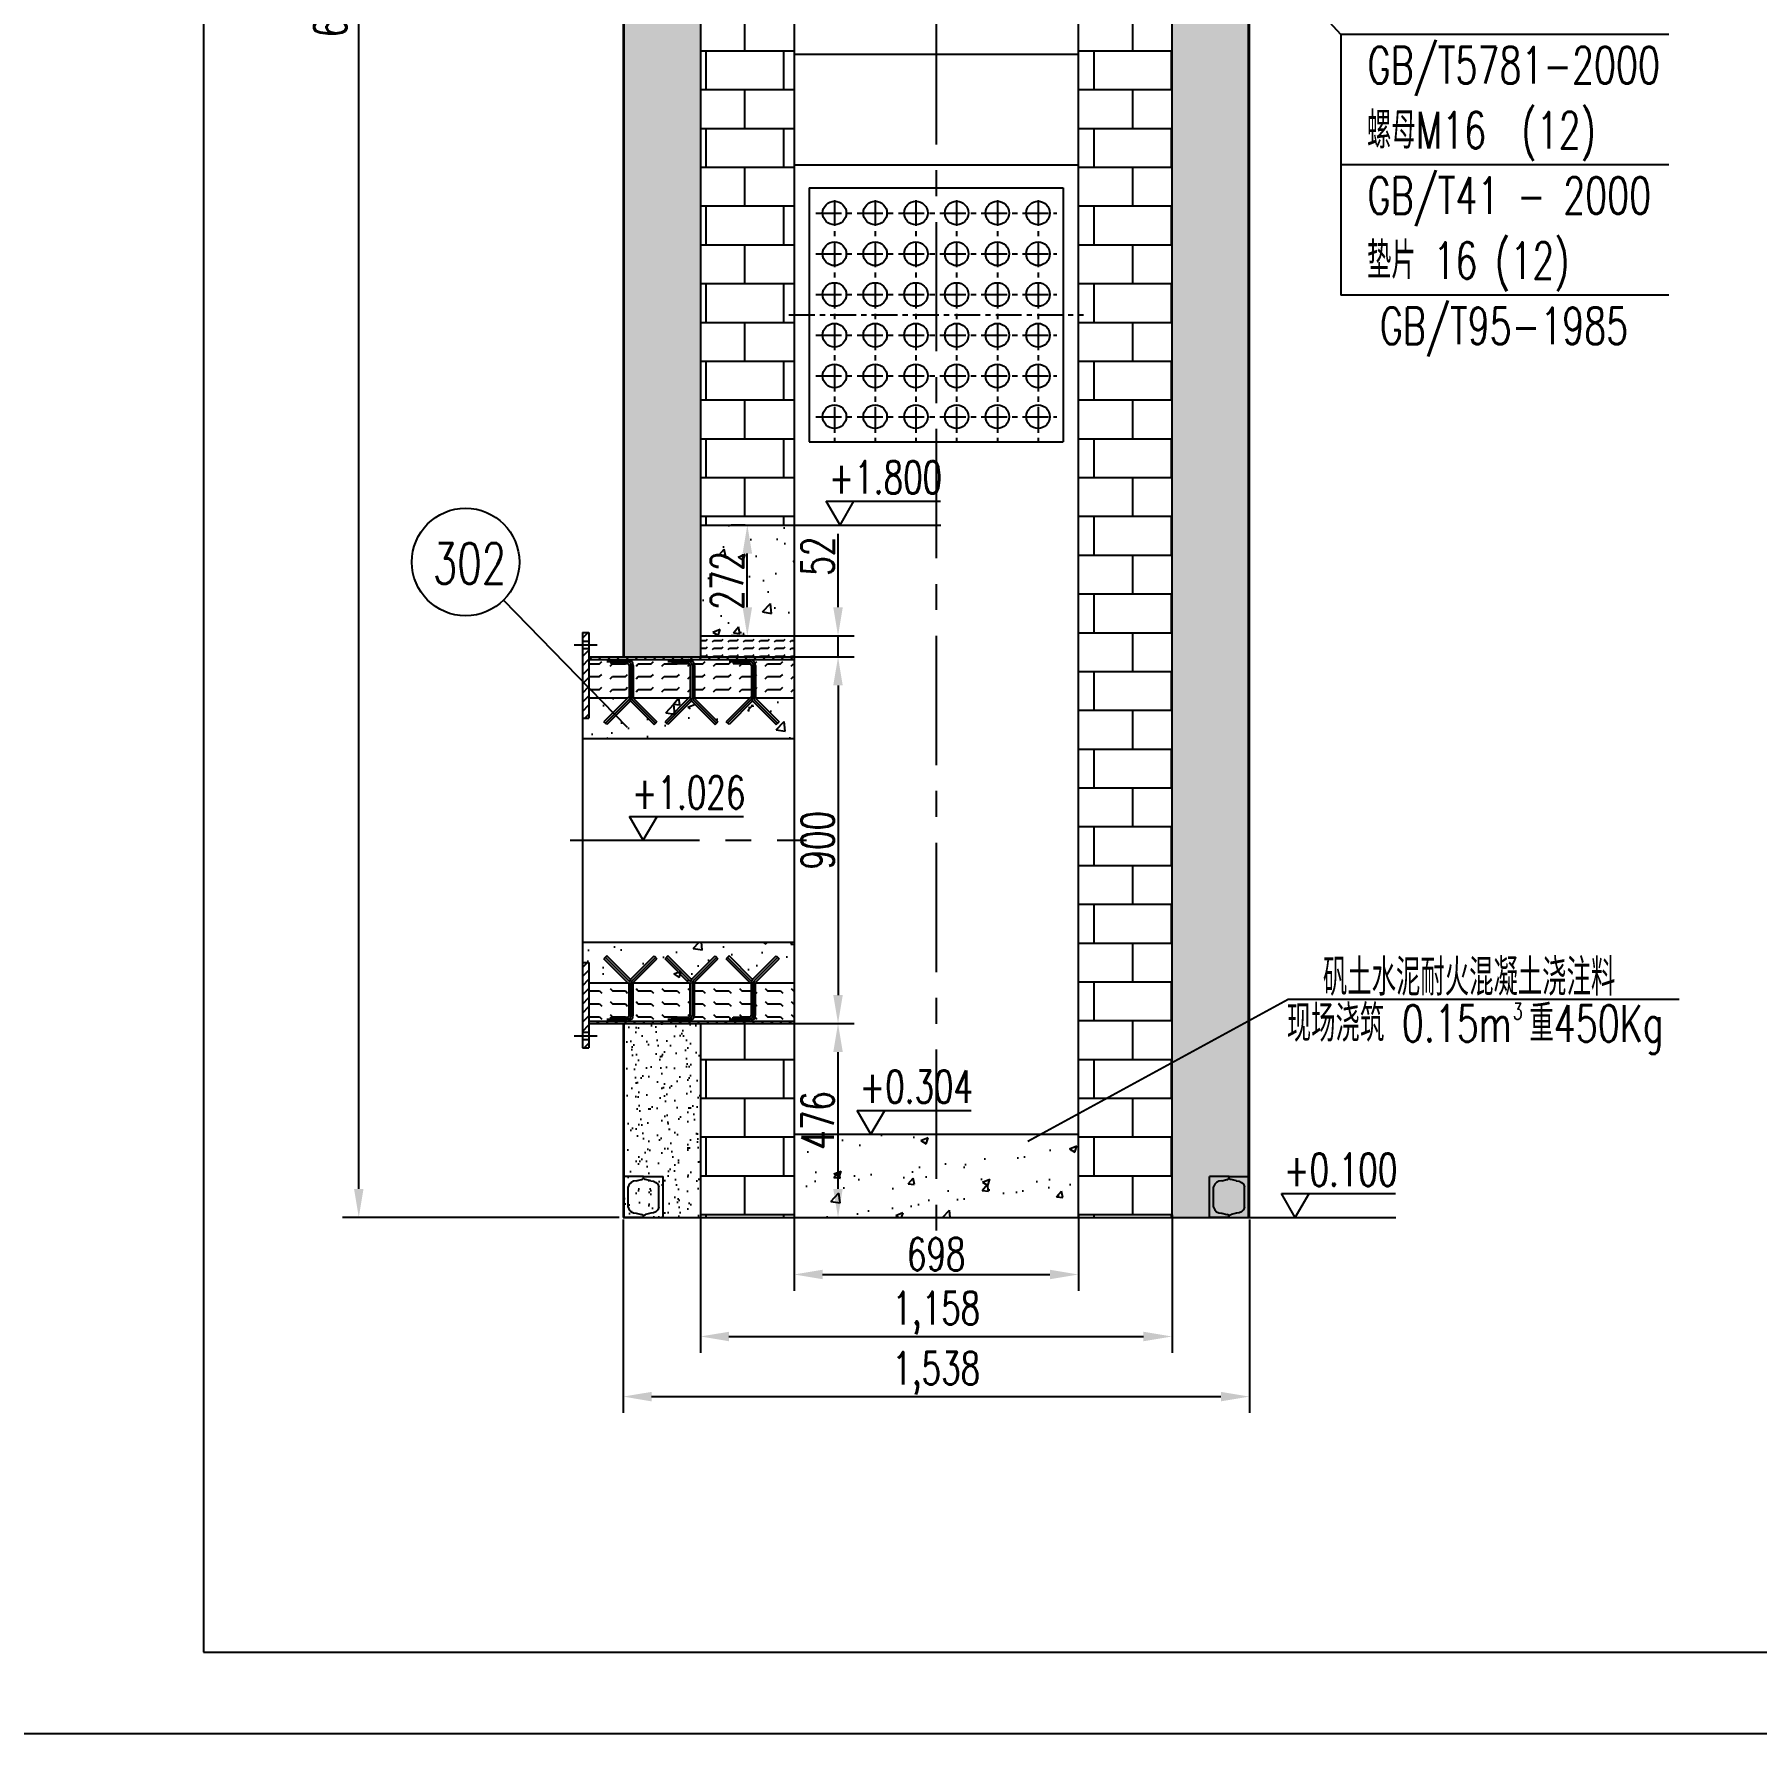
# Model space of a CAD drawing. Extents: x 27542 to 56237, y 49523 to 60382.
# Drawn here: x 31827 to 36057, y 49523 to 53695 of the extents above; entities that cross this region are included whole.
import ezdxf

# ---------------------------------------------------------------- set-up
doc = ezdxf.new("R2010")
doc.units = 0
doc.header["$LTSCALE"] = 2
doc.header["$PDMODE"] = 2
doc.linetypes.add('CENTER', pattern=[50.8, 31.75, -6.35, 6.35, -6.35])
doc.layers.get('0').update_dxf_attribs({"linetype": 'CONTINUOUS'})
doc.layers.get('DEFPOINTS').update_dxf_attribs({"linetype": 'CONTINUOUS'})
for name, color, linetype in [('3中心线', 1, 'CENTER'), ('5文字标注', 4, 'CONTINUOUS'), ('6剖面线', 6, 'CONTINUOUS')]:
    doc.layers.add(name, color=color, linetype=linetype)
doc.styles.add('ABO', font='simplex.shx', dxfattribs={"width": 0.7, "bigfont": 'hzdx.shx'})
doc.styles.add('HZ', font='simplex.shx', dxfattribs={"width": 0.7, "bigfont": 'hzdx.shx'})
doc.dimstyles.new('1-20', dxfattribs={"dimscale": 20, "dimtxt": 4, "dimasz": 3.5, "dimexe": 2, "dimexo": 0.5, "dimgap": 0.5, "dimtad": 3, "dimdec": 4, "dimdsep": 46, "dimlunit": 6, "dimtxsty": 'ABO', "dimcen": 0.5, "dimclrd": 256, "dimclre": 256, "dimclrt": 256, "dimadec": 0, "dimazin": 0, "dimtfac": 1, "dimtdec": 4, "dimtmove": 0, "dimatfit": 3, "dimfxl": 0, "dimtolj": 1, "dimtzin": 0, "dimlwd": -1, "dimlwe": -1, "dimarcsym": 0})
pattern_1 = [(50, (-717.75, 1838.41), (182.18467, -15.9391), [19.05, -209.55]), (355, (-717.75, 1838.41), (-35.2428, 191.05664), [15.24, -167.64]), (100.451, (-702.57, 1837.08), (146.9425, 175.1167), [16.19, -178.09]), (46.1842, (-717.75, 1889.2), (271.079, -42.0423), [28.575, -314.325]), (96.6356, (-695.16, 1885.7), (237.4042, 247.4256), [24.285, -267.135]), (351.184, (-717.75, 1889.2), (237.4046, 247.4251), [22.86, -251.46]), (21, (-692.35, 1876.51), (151.61488, -102.26552), [19.05, -209.55]), (326, (-692.35, 1876.51), (61.802, 184.18797), [15.24, -167.64]), (71.4514, (-679.72, 1867.99), (213.4165, 81.92286), [16.19, -178.09]), (37.5, (-717.75, 1838.41), (3.0886, 84.55504), [0, -165.608, 0, -170.18, 0, -168.275]), (7.5, (-717.75, 1838.41), (66.81966, 100.18057), [0, -97.028, 0, -161.798, 0, -64.135]), (327.5, (-774.394, 1838.41), (135.590595, -5.728744), [0, -63.5, 0, -198.12, 0, -262.89]), (317.5, (-799.79, 1838.41), (148.12918, 25.4265), [0, -82.55, 0, -131.572, 0, -186.69])]
pattern_2 = [(315, (-22709.993, 26749.518), (11.22532, 11.22532), [])]
pattern_3 = [(45, (-22709.993, 26749.518), (-11.22532, 11.22532), [])]
pattern_4 = [(0, (-717.75, 1838.41), (0, 95.25), []), (90, (-717.75, 1838.41), (-190.5, 1e-14), [95.25, -95.25]), (90, (-622.5, 1838.41), (-190.5, 1e-14), [-95.25, 95.25])]
pattern_5 = [(127.5, (-717.75, 334.988), (-48.941324, -1.600031), [0, -38.608, 0, -43.18, 0, -41.275]), (97.5, (-717.75, 334.99), (-71.68251, 44.95233), [0, -20.828, 0, -34.798, 0, -13.335]), (57.5, (-717.75, 303.746), (-0.143718, 79.099237), [0, -12.7, 0, -45.72, 0, -59.69]), (47.5, (-717.75, 303.746), (-22.29293, 76.355645), [0, -6.35, 0, -29.972, 0, -34.29])]

# ---------------------------------------------------------------- blocks, each defined once
blk = doc.blocks.new('*D131')
at = {"layer": '5文字标注'}
for p, q in [((33273.1, 50785.3), (33273.1, 50310.1)), ((34811.1, 50785.3), (34811.1, 50310.1)), ((33343.1, 50350.1), (34741.1, 50350.1))]:
    blk.add_line(p, q, dxfattribs=at)
for points in [[(33343.1, 50361.7), (33343.1, 50338.4), (33273.1, 50350.1)], [(34741.1, 50361.7), (34741.1, 50338.4), (34811.1, 50350.1)]]:
    blk.add_solid(points, dxfattribs=at)
at = {"layer": 'DEFPOINTS', "color": 0}
for p in [(33273.1, 50795.3), (34811.1, 50795.3), (34811.1, 50350.1)]:
    blk.add_point(p, dxfattribs=at)
at = {"layer": '5文字标注', "insert": (34042.1, 50407.7), "char_height": 80, "attachment_point": 5, "style": 'ABO'}
blk.add_mtext('\\A1;1,538', dxfattribs=at)
blk = doc.blocks.new('*D132')
at = {"layer": '5文字标注'}
for p, q in [((33463.1, 50796.7), (33463.1, 50457.7)), ((34621.1, 50796.7), (34621.1, 50457.7)), ((33533.1, 50497.7), (34551.1, 50497.7))]:
    blk.add_line(p, q, dxfattribs=at)
for points in [[(33533.1, 50509.3), (33533.1, 50486), (33463.1, 50497.7)], [(34551.1, 50509.3), (34551.1, 50486), (34621.1, 50497.7)]]:
    blk.add_solid(points, dxfattribs=at)
at = {"layer": 'DEFPOINTS', "color": 0}
for p in [(33463.1, 50806.7), (34621.1, 50806.7), (34621.1, 50497.7)]:
    blk.add_point(p, dxfattribs=at)
at = {"layer": '5文字标注', "insert": (34042.1, 50555.3), "char_height": 80, "attachment_point": 5, "style": 'ABO'}
blk.add_mtext('\\A1;1,158', dxfattribs=at)
blk = doc.blocks.new('*D133')
at = {"layer": '5文字标注'}
for p, q in [((33693.1, 50797.8), (33693.1, 50609.9)), ((34391.1, 50797.8), (34391.1, 50609.9)), ((33763.1, 50649.9), (34321.1, 50649.9))]:
    blk.add_line(p, q, dxfattribs=at)
for points in [[(33763.1, 50661.6), (33763.1, 50638.3), (33693.1, 50649.9)], [(34321.1, 50661.6), (34321.1, 50638.3), (34391.1, 50649.9)]]:
    blk.add_solid(points, dxfattribs=at)
at = {"layer": 'DEFPOINTS', "color": 0}
for p in [(33693.1, 50807.8), (34391.1, 50807.8), (34391.1, 50649.9)]:
    blk.add_point(p, dxfattribs=at)
at = {"layer": '5文字标注', "insert": (34042.1, 50699.9), "char_height": 80, "attachment_point": 5, "style": 'ABO'}
blk.add_mtext('\\A1;698', dxfattribs=at)
blk = doc.blocks.new('*D204')
at = {"layer": '5文字标注'}
for p, q in [((33800.9, 52288.1), (33800.9, 52468.8)), ((33680.5, 52218.1), (33840.9, 52218.1)), ((33800.9, 52166.1), (33800.9, 52218.1)), ((33680.5, 52166.1), (33840.9, 52166.1)), ((33800.9, 52096.1), (33800.9, 52026.1))]:
    blk.add_line(p, q, dxfattribs=at)
for points in [[(33789.2, 52288.1), (33812.5, 52288.1), (33800.9, 52218.1)], [(33789.2, 52096.1), (33812.5, 52096.1), (33800.9, 52166.1)]]:
    blk.add_solid(points, dxfattribs=at)
at = {"layer": 'DEFPOINTS', "color": 0}
for p in [(33670.5, 52218.1), (33670.5, 52166.1), (33800.9, 52166.1)]:
    blk.add_point(p, dxfattribs=at)
at = {"layer": '5文字标注', "insert": (33750.9, 52413.5), "char_height": 80, "attachment_point": 5, "rotation": 90, "style": 'ABO'}
blk.add_mtext('\\A1;52', dxfattribs=at)
blk = doc.blocks.new('*D206')
at = {"layer": '5文字标注'}
for p, q in [((33615.2, 51266.1), (33840.9, 51266.1)), ((33800.9, 50860.1), (33800.9, 51196.1)), ((33615.2, 50790.1), (33840.9, 50790.1))]:
    blk.add_line(p, q, dxfattribs=at)
for points in [[(33789.2, 51196.1), (33812.5, 51196.1), (33800.9, 51266.1)], [(33789.2, 50860.1), (33812.5, 50860.1), (33800.9, 50790.1)]]:
    blk.add_solid(points, dxfattribs=at)
at = {"layer": 'DEFPOINTS', "color": 0}
for p in [(33605.2, 51266.1), (33800.9, 51266.1), (33605.2, 50790.1)]:
    blk.add_point(p, dxfattribs=at)
at = {"layer": '5文字标注', "insert": (33750.9, 51028.1), "char_height": 80, "attachment_point": 5, "rotation": 90, "style": 'ABO'}
blk.add_mtext('\\A1;476', dxfattribs=at)
blk = doc.blocks.new('*D207')
at = {"layer": '5文字标注'}
for p, q in [((33703.1, 52166.1), (33840.9, 52166.1)), ((33800.9, 52096.1), (33800.9, 51336.1)), ((33703.1, 51266.1), (33840.9, 51266.1))]:
    blk.add_line(p, q, dxfattribs=at)
for points in [[(33789.2, 52096.1), (33812.5, 52096.1), (33800.9, 52166.1)], [(33789.2, 51336.1), (33812.5, 51336.1), (33800.9, 51266.1)]]:
    blk.add_solid(points, dxfattribs=at)
at = {"layer": 'DEFPOINTS', "color": 0}
for p in [(33693.1, 52166.1), (33693.1, 51266.1), (33800.9, 51266.1)]:
    blk.add_point(p, dxfattribs=at)
at = {"layer": '5文字标注', "insert": (33750.9, 51716.1), "char_height": 80, "attachment_point": 5, "rotation": 90, "style": 'ABO'}
blk.add_mtext('\\A1;900', dxfattribs=at)
blk = doc.blocks.new('*D217')
at = {"layer": '5文字标注'}
for p, q in [((33573.2, 52490.1), (33538.1, 52490.1)), ((33578.1, 52288.1), (33578.1, 52420.1)), ((33573.2, 52218.1), (33538.1, 52218.1))]:
    blk.add_line(p, q, dxfattribs=at)
for points in [[(33566.5, 52420.1), (33589.8, 52420.1), (33578.1, 52490.1)], [(33566.5, 52288.1), (33589.8, 52288.1), (33578.1, 52218.1)]]:
    blk.add_solid(points, dxfattribs=at)
at = {"layer": 'DEFPOINTS', "color": 0}
for p in [(33578.1, 52490.1), (33583.2, 52490.1), (33583.2, 52218.1)]:
    blk.add_point(p, dxfattribs=at)
at = {"layer": '5文字标注', "insert": (33528.1, 52354.1), "char_height": 80, "attachment_point": 5, "rotation": 90, "style": 'ABO'}
blk.add_mtext('\\A1;272', dxfattribs=at)
blk = doc.blocks.new('*D226')
at = {"layer": '5文字标注'}
for p, q in [((33632.1, 56800.1), (32583.9, 56800.1)), ((32623.9, 50860.1), (32623.9, 56730.1)), ((33263.1, 50790.1), (32583.9, 50790.1))]:
    blk.add_line(p, q, dxfattribs=at)
for points in [[(32612.2, 56730.1), (32635.5, 56730.1), (32623.9, 56800.1)], [(32612.2, 50860.1), (32635.5, 50860.1), (32623.9, 50790.1)]]:
    blk.add_solid(points, dxfattribs=at)
at = {"layer": 'DEFPOINTS', "color": 0}
for p in [(32623.9, 56800.1), (33642.1, 56800.1), (33273.1, 50790.1)]:
    blk.add_point(p, dxfattribs=at)
at = {"layer": '5文字标注', "insert": (32566.2, 53795.1), "char_height": 80, "attachment_point": 5, "rotation": 90, "style": 'ABO'}
blk.add_mtext('\\A1;6,010', dxfattribs=at)
blk = doc.blocks.new('A$C54617CEC')
for p, q in [((0, 0), (0, 100)), ((48, 100), (0, 100)), ((30, 90), (43, 93)), ((48, 98), (48, 100)), ((10, 25), (10, 75)), ((30, 10), (43, 7)), ((48, 0), (48, 2)), ((48, 0), (0, 0))]:
    blk.add_line(p, q)
for centre, radius, start, end in [((29.4, 70), 20, 88.1396, 165.6002), ((43, 98), 5, 270, 0), ((29.4, 30), 20, 194.3998, 271.8604), ((43, 2), 5, 0, 90)]:
    blk.add_arc(centre, radius, start, end)

msp = doc.modelspace()

# ---------------------------------------------------------------- hatches: boundary and pattern name
at = {"layer": '6剖面线', "ltscale": 5}
h = msp.add_hatch(dxfattribs=at)
h.set_pattern_fill('AR-SAND', color=256, angle=90, style=0)
h.set_pattern_definition(pattern_5)
h.paths.add_polyline_path([(33463.13878, 56590.13406), (33692.13878, 56590.13406), (33692.13878, 56688.13406), (33275.13878, 56688.13406), (33275.13878, 52166.13406), (33463.13878, 52166.13406)])
at = {"layer": '6剖面线', "ltscale": 15}
h = msp.add_hatch(dxfattribs=at)
h.set_pattern_fill('BRICK', color=256, scale=15, style=0)
h.set_pattern_definition(pattern_4)
h.paths.add_polyline_path([(33463.13878, 52490.13406), (33693.13878, 52490.13406), (33693.13878, 56366.13406), (33463.13878, 56366.13406)])
at = {"layer": '6剖面线', "ltscale": 5}
h = msp.add_hatch(dxfattribs=at)
h.set_pattern_fill('AR-SAND', color=256, angle=90, style=0)
h.set_pattern_definition(pattern_5)
h.paths.add_polyline_path([(34809.13878, 53915.2915, 0.4048749125), (34804.29869, 53920.28895), (34621.13878, 53926.15006), (34621.13878, 50790.13406), (34809.13878, 50790.13406)])
at = {"layer": '6剖面线', "ltscale": 15}
h = msp.add_hatch(dxfattribs=at)
h.set_pattern_fill('BRICK', color=256, scale=15, style=0)
h.set_pattern_definition(pattern_4)
h.paths.add_polyline_path([(34621.13878, 53918.13406), (34391.13878, 53918.13406), (34391.13878, 50790.13406), (34621.13878, 50790.13406)])
h = msp.add_hatch(dxfattribs=at)
h.set_pattern_fill('AR-CONC', color=256, style=0)
h.set_pattern_definition(pattern_1)
h.paths.add_polyline_path([(33463.13878, 52218.13406), (33693.13878, 52218.13406), (33693.13878, 52490.13406), (33463.13878, 52490.13406)])
at = {"layer": '6剖面线'}
h = msp.add_hatch(dxfattribs=at)
h.set_pattern_fill('LINE', color=256, scale=5, angle=45, style=0)
h.set_pattern_definition(pattern_3)
h.paths.add_polyline_path([(33189.13878, 52226.13406), (33173.13878, 52226.13406), (33173.13878, 52205.13406), (33189.13878, 52205.13406)])
h.paths.add_polyline_path([(33173.13878, 52016.13406), (33189.13878, 52016.13406), (33189.13878, 52187.13406), (33173.13878, 52187.13406)])
h = msp.add_hatch(dxfattribs=at)
h.set_pattern_fill('FLEX', color=256, scale=3, style=0)
h.set_pattern_definition([(0, (-717.752, 1838.41), (0, 19.05), [19.05, -19.05]), (45, (-698.702, 1838.41), (1e-15, 19.0500082), [4.7625, -17.41578, 4.7625, -26.94078])])
h.paths.add_polyline_path([(33463.13878, 52218.13406), (33463.13878, 52166.13406), (33693.13878, 52166.13406), (33693.13878, 52218.13406)])
h = msp.add_hatch(dxfattribs=at)
h.set_pattern_fill('LINE', color=256, scale=5, angle=315, style=0)
h.set_pattern_definition(pattern_2)
h.paths.add_polyline_path([(33693.13878, 52160.13406), (33693.13878, 52166.13406), (33189.13878, 52166.13406), (33189.13878, 52160.13406)])
h = msp.add_hatch(dxfattribs=at)
h.set_pattern_fill('FLEX', color=256, scale=5, style=0)
h.set_pattern_definition([(0, (-24474.66, 26749.518), (0, 31.75), [31.75, -31.75]), (45, (-24442.909, 26749.518), (2e-15, 31.750014), [7.9375, -29.0263, 7.9375, -44.9013])])
h.paths.add_polyline_path([(33288.13878, 52145.13406, 0.4142135624), (33283.13878, 52150.13406), (33243.13878, 52150.13406), (33243.13878, 52160.13406), (33189.13878, 52160.13406), (33189.13878, 52066.13406), (33284.99896, 52066.13406), (33288.13941, 52069.27451)])
h.paths.add_polyline_path([(33298.13942, 52067.2035, 0.0539405456), (33298.25514, 52066.13406), (33314.99896, 52066.13406), (33434.99896, 52066.13406), (33438.13941, 52069.27451), (33438.13878, 52145.13406, 0.4142135624), (33433.13878, 52150.13406), (33393.13878, 52150.13406), (33393.13878, 52160.13406), (33283.13878, 52160.13406, -0.4142111289), (33298.13878, 52145.13419)])
h.paths.add_polyline_path([(33543.13878, 52150.13406), (33543.13878, 52160.13406), (33433.13878, 52160.13406, -0.4142111289), (33448.13878, 52145.13419), (33448.13942, 52067.2035, 0.0539405456), (33448.25514, 52066.13406), (33584.99896, 52066.13406), (33588.13941, 52069.27451), (33588.13878, 52145.13406, 0.4142135624), (33583.13878, 52150.13406)])
h.paths.add_polyline_path([(33693.13878, 52160.13406), (33583.13878, 52160.13406, -0.4142111289), (33598.13878, 52145.13419), (33598.13942, 52067.2035, 0.0539405456), (33598.25514, 52066.13406), (33693.13878, 52066.13406)])
at = {"layer": '6剖面线', "ltscale": 15}
h = msp.add_hatch(dxfattribs=at)
h.set_pattern_fill('AR-CONC', color=256, style=0)
h.set_pattern_definition(pattern_1)
h.paths.add_polyline_path([(33189.13878, 52066.13406), (33189.13878, 52016.13406), (33173.13878, 52016.13406), (33173.13878, 51966.13406), (33693.13878, 51966.13406), (33693.13878, 52066.13406), (33628.25514, 52066.13406, 0.1434307473), (33629.60389, 52063.66801), (33686.06677, 52007.20513), (33678.9957, 52000.13406), (33622.53282, 52056.59694, -0.0346412798), (33621.16998, 52058.16295), (33563.14109, 52000.13406), (33556.07003, 52007.20513), (33614.99896, 52066.13406), (33478.25514, 52066.13406, 0.1434307473), (33479.60389, 52063.66801), (33536.06677, 52007.20513), (33528.9957, 52000.13406), (33472.53282, 52056.59694, -0.0346412798), (33471.16998, 52058.16295), (33413.14109, 52000.13406), (33406.07003, 52007.20513), (33464.99896, 52066.13406), (33328.25514, 52066.13406, 0.1434307473), (33329.60389, 52063.66801), (33386.06677, 52007.20513), (33378.9957, 52000.13406), (33322.53282, 52056.59694, -0.0346412798), (33321.16998, 52058.16295), (33263.14109, 52000.13406), (33256.07003, 52007.20513), (33314.99896, 52066.13406)])
h = msp.add_hatch(dxfattribs=at)
h.set_pattern_fill('AR-CONC', color=256, style=0)
h.set_pattern_definition(pattern_1)
h.paths.add_polyline_path([(33406.07003, 51425.063), (33413.14109, 51432.13406), (33471.16998, 51374.10518, -0.0346412798), (33472.53282, 51375.67118), (33528.9957, 51432.13406), (33536.06677, 51425.063), (33479.60389, 51368.60012, 0.1434307473), (33478.25514, 51366.13406), (33614.99896, 51366.13406), (33556.07003, 51425.063), (33563.14109, 51432.13406), (33621.16998, 51374.10518, -0.0346412798), (33622.53282, 51375.67118), (33678.9957, 51432.13406), (33686.06677, 51425.063), (33629.60389, 51368.60012, 0.1434307473), (33628.25514, 51366.13406), (33693.13878, 51366.13406), (33693.13878, 51466.13406), (33173.13878, 51466.13406), (33173.13878, 51416.13406), (33189.13878, 51416.13406), (33189.13878, 51366.13406), (33314.99896, 51366.13406), (33256.07003, 51425.063), (33263.14109, 51432.13406), (33321.16998, 51374.10518, -0.0346412798), (33322.53282, 51375.67118), (33378.9957, 51432.13406), (33386.06677, 51425.063), (33329.60389, 51368.60012, 0.1434307473), (33328.25514, 51366.13406), (33464.99896, 51366.13406)])
at = {"layer": '6剖面线'}
h = msp.add_hatch(dxfattribs=at)
h.set_pattern_fill('LINE', color=256, scale=5, angle=45, style=0)
h.set_pattern_definition(pattern_3)
h.paths.add_polyline_path([(33189.13878, 51416.13406), (33173.13878, 51416.13406), (33173.13878, 51245.13406), (33189.13878, 51245.13406)])
h.paths.add_polyline_path([(33173.13878, 51206.13406), (33189.13878, 51206.13406), (33189.13878, 51227.13406), (33173.13878, 51227.13406)])
h = msp.add_hatch(dxfattribs=at)
h.set_pattern_fill('FLEX', color=256, scale=5, style=0)
h.set_pattern_definition([(1e-12, (-24474.66, 76682.75), (6e-13, -31.75), [31.75, -31.75]), (315, (-24442.909, 76682.75), (6e-13, -31.750014), [7.9375, -29.0263, 7.9375, -44.9013])])
h.paths.add_polyline_path([(33288.13878, 51287.13406, -0.4142135624), (33283.13878, 51282.13406), (33243.13878, 51282.13406), (33243.13878, 51272.13406), (33189.13878, 51272.13406), (33189.13878, 51366.13406), (33284.99896, 51366.13406), (33288.13941, 51362.99362)])
h.paths.add_polyline_path([(33298.13942, 51365.06462, -0.0539405456), (33298.25514, 51366.13406), (33314.99896, 51366.13406), (33434.99896, 51366.13406), (33438.13941, 51362.99362), (33438.13878, 51287.13406, -0.4142135624), (33433.13878, 51282.13406), (33393.13878, 51282.13406), (33393.13878, 51272.13406), (33283.13878, 51272.13406, 0.4142111289), (33298.13878, 51287.13394)])
h.paths.add_polyline_path([(33543.13878, 51282.13406), (33543.13878, 51272.13406), (33433.13878, 51272.13406, 0.4142111289), (33448.13878, 51287.13394), (33448.13942, 51365.06462, -0.0539405456), (33448.25514, 51366.13406), (33584.99896, 51366.13406), (33588.13941, 51362.99362), (33588.13878, 51287.13406, -0.4142135624), (33583.13878, 51282.13406)])
h.paths.add_polyline_path([(33693.13878, 51272.13406), (33583.13878, 51272.13406, 0.4142111289), (33598.13878, 51287.13394), (33598.13942, 51365.06462, -0.0539405456), (33598.25514, 51366.13406), (33693.13878, 51366.13406)])
h = msp.add_hatch(dxfattribs=at)
h.set_pattern_fill('LINE', color=256, scale=5, angle=315, style=0)
h.set_pattern_definition(pattern_2)
h.paths.add_polyline_path([(33693.13878, 51266.13406), (33693.13878, 51272.13406), (33189.13878, 51272.13406), (33189.13878, 51266.13406)])
at = {"layer": '6剖面线', "ltscale": 5}
h = msp.add_hatch(dxfattribs=at)
h.set_pattern_fill('AR-SAND', color=256, angle=90, style=0)
h.set_pattern_definition([(127.5, (-717.75, 1838.41), (-48.941324, -1.60003), [0, -38.608, 0, -43.18, 0, -41.275]), (97.5, (-717.75, 1838.41), (-71.68251, 44.95233), [0, -20.828, 0, -34.798, 0, -13.335]), (57.5, (-717.75, 1807.168), (-0.143718, 79.099237), [0, -12.7, 0, -45.72, 0, -59.69]), (47.5, (-717.75, 1807.17), (-22.29293, 76.355645), [0, -6.35, 0, -29.972, 0, -34.29])])
h.paths.add_polyline_path([(33463.13878, 51266.13406), (33275.13878, 51266.13406), (33275.13878, 50790.13406), (33463.13878, 50790.13406)])
at = {"layer": '6剖面线', "ltscale": 15}
h = msp.add_hatch(dxfattribs=at)
h.set_pattern_fill('BRICK', color=256, scale=15, style=0)
h.set_pattern_definition(pattern_4)
h.paths.add_polyline_path([(33693.13878, 51266.13406), (33463.13878, 51266.13406), (33463.13878, 50790.13406), (33693.13878, 50790.13406)])
h = msp.add_hatch(dxfattribs=at)
h.set_pattern_fill('AR-CONC', color=256, style=0)
h.set_pattern_definition(pattern_1)
h.paths.add_polyline_path([(34391.13878, 50790.13406), (34391.13878, 50994.13406), (33693.13878, 50994.13406), (33693.13878, 50790.13406)])

# ---------------------------------------------------------------- linework, layer by layer
for p, q in [((33273.13878, 56690.13406), (33273.13878, 52166.13406)), ((33275.13878, 56688.13406), (33275.13878, 52166.13406)), ((34809.13878, 50790.13406), (34809.13878, 56688.13406)), ((34811.13878, 50790.13406), (34811.13878, 56690.13406)), ((33463.13878, 56590.13406), (33463.13878, 52166.13406)), ((33693.13878, 56366.13406), (33693.13878, 50790.13406)), ((34391.13878, 50790.13406), (34391.13878, 56366.13406)), ((34621.13878, 50790.13406), (34621.13878, 53926.15006)), ((33693.13878, 53646.13406), (34391.13878, 53646.13406)), ((33693.13878, 53374.13406), (34391.13878, 53374.13406)), ((33730.13878, 53318.13406), (33730.13878, 52694.13406)), ((33730.13878, 53318.13406), (34354.13878, 53318.13406)), ((34354.13878, 53318.13406), (34354.13878, 52694.13406)), ((33730.13878, 52694.13406), (34354.13878, 52694.13406)), ((33463.13878, 52490.13406), (33693.13878, 52490.13406)), ((33173.13878, 52226.13406), (33189.13878, 52226.13406)), ((33173.13878, 52226.13406), (33173.13878, 51206.13406)), ((33173.13878, 52205.13406), (33189.13878, 52205.13406)), ((33189.13878, 52226.13406), (33189.13878, 52016.13406)), ((33463.13878, 52218.13406), (33693.13878, 52218.13406)), ((33173.13878, 52187.13406), (33189.13878, 52187.13406)), ((33189.13878, 52166.13406), (33693.13878, 52166.13406)), ((33189.13878, 52160.13406), (33693.13878, 52160.13406)), ((33243.13878, 52160.13406), (33243.13878, 52150.13406)), ((33243.13878, 52160.13406), (33283.13878, 52160.13406)), ((33243.13878, 52150.13406), (33283.13878, 52150.13406)), ((33393.13878, 52160.13406), (33433.13878, 52160.13406)), ((33393.13878, 52160.13406), (33393.13878, 52150.13406)), ((33393.13878, 52150.13406), (33433.13878, 52150.13406)), ((33543.13878, 52160.13406), (33543.13878, 52150.13406)), ((33543.13878, 52160.13406), (33583.13878, 52160.13406)), ((33543.13878, 52150.13406), (33583.13878, 52150.13406)), ((33693.13878, 52166.13406), (33693.13878, 51266.13406)), ((33288.13878, 52145.13406), (33288.13942, 52067.20342)), ((33298.13878, 52145.13406), (33298.13942, 52067.2035)), ((33438.13878, 52145.13406), (33438.13942, 52067.20342)), ((33448.13878, 52145.13406), (33448.13942, 52067.2035)), ((33588.13878, 52145.13406), (33588.13942, 52067.20342)), ((33598.13878, 52145.13406), (33598.13942, 52067.2035)), ((33189.13878, 52066.13406), (33284.99896, 52066.13406)), ((33288.13941, 52069.27451), (33226.07003, 52007.20513)), ((33298.25514, 52066.13406), (33314.99896, 52066.13406)), ((33298.25514, 52066.13406), (33434.99896, 52066.13406)), ((33438.13941, 52069.27451), (33376.07003, 52007.20513)), ((33448.25514, 52066.13406), (33584.99896, 52066.13406)), ((33588.13941, 52069.27451), (33526.07003, 52007.20513)), ((33598.25514, 52066.13406), (33693.13878, 52066.13406)), ((33291.16998, 52058.16295), (33233.14109, 52000.13406)), ((33292.53282, 52056.59694), (33348.9957, 52000.13406)), ((33299.60389, 52063.66801), (33356.06677, 52007.20513)), ((33441.16998, 52058.16295), (33383.14109, 52000.13406)), ((33442.53282, 52056.59694), (33498.9957, 52000.13406)), ((33449.60389, 52063.66801), (33506.06677, 52007.20513)), ((33591.16998, 52058.16295), (33533.14109, 52000.13406)), ((33592.53282, 52056.59694), (33648.9957, 52000.13406)), ((33599.60389, 52063.66801), (33656.06677, 52007.20513)), ((33173.13878, 52016.13406), (33189.13878, 52016.13406)), ((33233.14109, 52000.13406), (33226.07003, 52007.20513)), ((33348.9957, 52000.13406), (33356.06677, 52007.20513)), ((33383.14109, 52000.13406), (33376.07003, 52007.20513)), ((33498.9957, 52000.13406), (33506.06677, 52007.20513)), ((33533.14109, 52000.13406), (33526.07003, 52007.20513)), ((33648.9957, 52000.13406), (33656.06677, 52007.20513)), ((33173.13878, 51966.13406), (33693.13878, 51966.13406)), ((33173.13878, 51466.13406), (33693.13878, 51466.13406)), ((33233.14109, 51432.13406), (33226.07003, 51425.063)), ((33291.16998, 51374.10518), (33233.14109, 51432.13406)), ((33292.53282, 51375.67118), (33348.9957, 51432.13406)), ((33348.9957, 51432.13406), (33356.06677, 51425.063)), ((33383.14109, 51432.13406), (33376.07003, 51425.063)), ((33441.16998, 51374.10518), (33383.14109, 51432.13406)), ((33442.53282, 51375.67118), (33498.9957, 51432.13406)), ((33498.9957, 51432.13406), (33506.06677, 51425.063)), ((33533.14109, 51432.13406), (33526.07003, 51425.063)), ((33591.16998, 51374.10518), (33533.14109, 51432.13406)), ((33592.53282, 51375.67118), (33648.9957, 51432.13406)), ((33648.9957, 51432.13406), (33656.06677, 51425.063)), ((33173.13878, 51416.13406), (33189.13878, 51416.13406)), ((33189.13878, 51416.13406), (33189.13878, 51206.13406)), ((33288.13941, 51362.99362), (33226.07003, 51425.063)), ((33299.60389, 51368.60012), (33356.06677, 51425.063)), ((33438.13941, 51362.99362), (33376.07003, 51425.063)), ((33449.60389, 51368.60012), (33506.06677, 51425.063)), ((33588.13941, 51362.99362), (33526.07003, 51425.063)), ((33599.60389, 51368.60012), (33656.06677, 51425.063)), ((33189.13878, 51366.13406), (33284.99896, 51366.13406)), ((33288.13878, 51287.13406), (33288.13942, 51365.06471)), ((33298.13878, 51287.13406), (33298.13942, 51365.06462)), ((33298.25514, 51366.13406), (33314.99896, 51366.13406)), ((33298.25514, 51366.13406), (33434.99896, 51366.13406)), ((33438.13878, 51287.13406), (33438.13942, 51365.06471)), ((33448.13878, 51287.13406), (33448.13942, 51365.06462)), ((33448.25514, 51366.13406), (33584.99896, 51366.13406)), ((33588.13878, 51287.13406), (33588.13942, 51365.06471)), ((33598.13878, 51287.13406), (33598.13942, 51365.06462)), ((33598.2552, 51366.13431), (33693.13878, 51366.13406)), ((33189.13878, 51272.13406), (33693.13878, 51272.13406)), ((33189.13878, 51266.13406), (33693.13878, 51266.13406)), ((33243.13878, 51282.13406), (33283.13878, 51282.13406)), ((33243.13878, 51272.13406), (33243.13878, 51282.13406)), ((33243.13878, 51272.13406), (33283.13878, 51272.13406)), ((33273.13878, 51266.13406), (33273.13878, 50790.13406)), ((33275.13878, 51266.13406), (33275.13878, 50790.13406)), ((33393.13878, 51272.13406), (33393.13878, 51282.13406)), ((33393.13878, 51282.13406), (33433.13878, 51282.13406)), ((33393.13878, 51272.13406), (33433.13878, 51272.13406)), ((33463.13878, 51266.13406), (33463.13878, 50790.13406)), ((33543.13878, 51282.13406), (33583.13878, 51282.13406)), ((33543.13878, 51272.13406), (33543.13878, 51282.13406)), ((33543.13878, 51272.13406), (33583.13878, 51272.13406)), ((33173.13878, 51245.13406), (33189.13878, 51245.13406)), ((33173.13878, 51227.13406), (33189.13878, 51227.13406)), ((33173.13878, 51206.13406), (33189.13878, 51206.13406)), ((33693.13878, 50994.13406), (34391.13878, 50994.13406)), ((33273.13878, 50790.13406), (34811.13878, 50790.13406))]:
    msp.add_line(p, q)
msp.add_lwpolyline([(32242.19139, 49722.76865), (43422.19139, 49722.76865), (43422.19139, 57722.76865), (32242.19139, 57722.76865)], close=True)
for centre in [(33792.13878, 53256.13406), (33892.13878, 53256.13406), (33992.13878, 53256.13406), (34092.13878, 53256.13406), (34192.13878, 53256.13406), (34292.13878, 53256.13406), (33792.13878, 53156.13406), (33892.13878, 53156.13406), (33992.13878, 53156.13406), (34092.13878, 53156.13406), (34192.13878, 53156.13406), (34292.13878, 53156.13406), (33792.13878, 53056.13406), (33892.13878, 53056.13406), (33992.13878, 53056.13406), (34092.13878, 53056.13406), (34192.13878, 53056.13406), (34292.13878, 53056.13406), (33792.13878, 52956.13406), (33892.13878, 52956.13406), (33992.13878, 52956.13406), (34092.13878, 52956.13406), (34192.13878, 52956.13406), (34292.13878, 52956.13406), (33792.13878, 52856.13406), (33892.13878, 52856.13406), (33992.13878, 52856.13406), (34092.13878, 52856.13406), (34192.13878, 52856.13406), (34292.13878, 52856.13406), (33792.13878, 52756.13406), (33892.13878, 52756.13406), (33992.13878, 52756.13406), (34092.13878, 52756.13406), (34192.13878, 52756.13406), (34292.13878, 52756.13406)]:
    msp.add_circle(centre, 29)
for centre, radius, start, end in [((33283.13878, 52145.13406), 15, 0, 90), ((33283.13878, 52145.13406), 5, 0, 90), ((33433.13878, 52145.13406), 15, 0, 90), ((33433.13878, 52145.13406), 5, 0, 90), ((33583.13878, 52145.13406), 15, 0, 90), ((33583.13878, 52145.13406), 5, 0, 90), ((33303.13942, 52067.20354), 15, 180.00047604, 225), ((33303.13942, 52067.20354), 5, 180.00047604, 225), ((33453.13942, 52067.20354), 15, 180.00047604, 225), ((33453.13942, 52067.20354), 5, 180.00047604, 225), ((33603.13942, 52067.20354), 15, 180.00047604, 225), ((33603.13942, 52067.20354), 5, 180.00047604, 225), ((33303.13942, 51365.06458), 15, 135, 179.99952396), ((33303.13942, 51365.06458), 5, 135, 179.99952396), ((33453.13942, 51365.06458), 15, 135, 179.99952396), ((33453.13942, 51365.06458), 5, 135, 179.99952396), ((33603.13942, 51365.06458), 15, 135, 179.99952396), ((33603.13942, 51365.06458), 5, 135, 179.99952396), ((33283.13878, 51287.13406), 15, 270, 0), ((33283.13878, 51287.13406), 5, 270, 0), ((33433.13878, 51287.13406), 5, 270, 0), ((33433.13878, 51287.13406), 15, 270, 0), ((33583.13878, 51287.13406), 15, 270, 0), ((33583.13878, 51287.13406), 5, 270, 0)]:
    msp.add_arc(centre, radius, start, end)
at = {"layer": '3中心线', "ltscale": 5}
for p, q in [((34042.13878, 56790.13406), (34042.13878, 50690.13406)), ((33153.13878, 52196.13406), (33209.13878, 52196.13406)), ((33233.13878, 52155.13406), (33283.13878, 52155.13406)), ((33383.13878, 52155.13406), (33433.13878, 52155.13406)), ((33533.13878, 52155.13406), (33583.13878, 52155.13406)), ((33293.13878, 52145.13406), (33293.13942, 52067.20346)), ((33443.13878, 52145.13406), (33443.13942, 52067.20346)), ((33593.13878, 52145.13406), (33593.13942, 52067.20346)), ((33288.7853, 52062.84934), (33229.60556, 52003.6696)), ((33296.06836, 52060.13248), (33352.53123, 52003.6696)), ((33438.7853, 52062.84934), (33379.60556, 52003.6696)), ((33446.06836, 52060.13248), (33502.53123, 52003.6696)), ((33588.7853, 52062.84934), (33529.60556, 52003.6696)), ((33596.06836, 52060.13248), (33652.53123, 52003.6696)), ((33143.13878, 51716.13406), (33723.13878, 51716.13406)), ((33288.7853, 51369.41879), (33229.60556, 51428.59853)), ((33296.06836, 51372.13565), (33352.53123, 51428.59853)), ((33438.7853, 51369.41879), (33379.60556, 51428.59853)), ((33446.06836, 51372.13565), (33502.53123, 51428.59853)), ((33588.7853, 51369.41879), (33529.60556, 51428.59853)), ((33596.06836, 51372.13565), (33652.53123, 51428.59853)), ((33293.13878, 51287.13406), (33293.13942, 51365.06467)), ((33443.13878, 51287.13406), (33443.13942, 51365.06467)), ((33593.13878, 51287.13406), (33593.13942, 51365.06467)), ((33233.13878, 51277.13406), (33283.13878, 51277.13406)), ((33383.13878, 51277.13406), (33433.13878, 51277.13406)), ((33533.13878, 51277.13406), (33583.13878, 51277.13406)), ((33153.13878, 51236.13406), (33209.13878, 51236.13406))]:
    msp.add_line(p, q, dxfattribs=at)
at = {"layer": '3中心线'}
for p, q in [((33746.13878, 53256.13406), (34338.13878, 53256.13406)), ((33746.13878, 53256.13406), (34338.13878, 53256.13406)), ((33792.13878, 53288.07432), (33792.13878, 52694.13406)), ((33892.13878, 53288.07432), (33892.13878, 52694.13406)), ((33992.13878, 53288.07432), (33992.13878, 52694.13406)), ((34092.13878, 53288.07432), (34092.13878, 52694.13406)), ((34192.13878, 53288.07432), (34192.13878, 52694.13406)), ((34292.13878, 53288.07432), (34292.13878, 52694.13406)), ((33746.13878, 53156.13406), (34338.13878, 53156.13406)), ((33746.13878, 53156.13406), (34338.13878, 53156.13406)), ((33746.13878, 53056.13406), (34338.13878, 53056.13406)), ((33746.13878, 53056.13406), (34338.13878, 53056.13406)), ((33680.13878, 53006.13406), (34404.13878, 53006.13406)), ((33746.13878, 52956.13406), (34338.13878, 52956.13406)), ((33746.13878, 52956.13406), (34338.13878, 52956.13406)), ((33746.13878, 52856.13406), (34338.13878, 52856.13406)), ((33746.13878, 52856.13406), (34338.13878, 52856.13406)), ((33746.13878, 52756.13406), (34338.13878, 52756.13406))]:
    msp.add_line(p, q, dxfattribs=at)
at = {"layer": '3中心线', "ltscale": 5}
for centre, start, end in [((33283.13878, 52145.13406), 0, 90), ((33433.13878, 52145.13406), 0, 90), ((33583.13878, 52145.13406), 0, 90), ((33303.13942, 52067.20354), 180.00047604, 225), ((33453.13942, 52067.20354), 180.00047604, 225), ((33603.13942, 52067.20354), 180.00047604, 225), ((33303.13942, 51365.06458), 135, 179.99952396), ((33453.13942, 51365.06458), 135, 179.99952396), ((33603.13942, 51365.06458), 135, 179.99952396), ((33283.13878, 51287.13406), 270, 0), ((33433.13878, 51287.13406), 270, 0), ((33583.13878, 51287.13406), 270, 0)]:
    msp.add_arc(centre, 10, start, end, dxfattribs=at)
at = {"layer": '5文字标注'}
for p, q in [((34827.13878, 53922.63406), (35035.673, 53694.6477)), ((35840.8928, 53694.6477), (35035.673, 53694.6477)), ((35035.673, 53694.6477), (35035.673, 53054.6477)), ((35840.8928, 53374.6477), (35035.673, 53374.6477)), ((35840.8928, 53054.6477), (35035.673, 53054.6477)), ((33283.87151, 51992.63606), (32979.47005, 52305.65193)), ((34266.67895, 50977.43316), (34906.67788, 51325.84358)), ((34906.67788, 51325.84358), (35866.95139, 51325.84358))]:
    msp.add_line(p, q, dxfattribs=at)
at = {"layer": '5文字标注', "ltscale": 0.1}
for p, q in [((33805.81204, 52490.13406), (33772.06204, 52548.59078)), ((33772.06204, 52548.59078), (34052.21581, 52548.59078)), ((33805.81204, 52490.13406), (33839.56204, 52548.59078)), ((33693.13878, 52490.13406), (34053.0381, 52490.13406)), ((33288.83186, 51774.59078), (33568.98564, 51774.59078)), ((33322.58186, 51716.13406), (33288.83186, 51774.59078)), ((33322.58186, 51716.13406), (33356.33186, 51774.59078)), ((33881.7675, 50994.13406), (33848.0175, 51052.59078)), ((33848.0175, 51052.59078), (34128.17127, 51052.59078)), ((33881.7675, 50994.13406), (33915.5175, 51052.59078)), ((34890.06204, 50848.59078), (35170.21581, 50848.59078)), ((34923.81204, 50790.13406), (34890.06204, 50848.59078)), ((34923.81204, 50790.13406), (34957.56204, 50848.59078)), ((34811.13878, 50790.13406), (35171.0381, 50790.13406))]:
    msp.add_line(p, q, dxfattribs=at)
at = {"layer": '5文字标注'}
msp.add_lwpolyline([(31742.19139, 49522.76865), (43622.19139, 49522.76865), (43622.19139, 57922.76865), (31742.19139, 57922.76865)], close=True, dxfattribs=at)
msp.add_circle((32886.25587, 52399.29109), 132.1256, dxfattribs=at)

# ---------------------------------------------------------------- block references
for p, rotation in [((33275.13881, 50790.13409), 359.9999999999499), ((34713.13881, 50790.13409), 5.019984428145108e-11)]:
    msp.add_blockref('A$C54617CEC', p, dxfattribs=dict(rotation=rotation))
at = {"xscale": -1}
for p, rotation in [((33371.13874, 50790.13409), 359.9999999999499), ((34809.13874, 50790.13409), 5.019984428145108e-11)]:
    msp.add_blockref('A$C54617CEC', p, dxfattribs=dict(at, rotation=rotation))

# ---------------------------------------------------------------- texts
at = {"layer": '5文字标注', "width": 0.7}
for s, height, style, p in [('GB/T5781-2000', 90, 'HZ', (35101.32557, 53574.04805)), ('螺母M16  (12)', 90, 'HZ', (35099.99171, 53414.44367)), ('GB/T41 - 2000', 90, 'HZ', (35101.32557, 53254.04805)), ('垫片 16 (12)', 90, 'HZ', (35099.99171, 53094.44367)), ('GB/T95-1985', 90, 'HZ', (35131.32557, 52934.04805)), ('+1.800', 80, 'ABO', (33778.27945, 52567.17146)), ('302', 100, 'HZ', (32805.82799, 52345.98164)), ('+1.026', 80, 'ABO', (33295.04928, 51793.17146)), ('矾土水泥耐火混凝土浇注料', 90, 'HZ', (34991.67349, 51334.71931)), ('现场浇筑 0.15m 重450Kg ', 90, 'HZ', (34903.04928, 51221.42823)), ('3', 40, 'HZ', (35458.25269, 51276.40635)), ('+0.304', 80, 'ABO', (33854.23491, 51071.17146)), ('+0.100', 80, 'ABO', (34896.27945, 50867.17146))]:
    msp.add_text(s, height=height, dxfattribs=dict(at, style=style)).set_placement(p)

# ---------------------------------------------------------------- dimensions: what is measured, and where the dimension line sits
at = {"layer": '5文字标注'}
for base, p1, p2, picture, middle in [((32623.86, 56800.13406), (33273.13878, 50790.13406), (33642.13878, 56800.13406), '*D226', (32566.24096, 53795.13406)), ((33578.13878, 52490.13406), (33583.20507, 52218.13406), (33583.20507, 52490.13406), '*D217', (33528.13878, 52354.13406)), ((33800.85296, 51266.13406), (33693.13878, 52166.13406), (33693.13878, 51266.13406), '*D207', (33750.85296, 51716.13406)), ((33800.85296, 51266.13406), (33605.18513, 50790.13406), (33605.18513, 51266.13406), '*D206', (33750.85296, 51028.13406))]:
    dim = msp.add_linear_dim(base=base, p1=p1, p2=p2, angle=90, dimstyle='1-20', dxfattribs=at)
    dim.commit()
    dim.dimension.update_dxf_attribs({"geometry": picture, "text_midpoint": middle})
dim = msp.add_linear_dim(base=(33800.85296, 52166.13406), p1=(33670.53062, 52218.13406), p2=(33670.53062, 52166.13406), angle=90, dimstyle='1-20', dxfattribs=at)
dim.commit()
dim.dimension.update_dxf_attribs({"geometry": '*D204', "text_midpoint": (33800.85296, 52413.4674), "dimtype": 160})
for base, p1, p2, picture, middle in [((34811.13878, 50350.07909), (33273.13878, 50795.30927), (34811.13878, 50795.30927), '*D131', (34042.13878, 50407.69814)), ((34621.13878, 50497.65051), (33463.13878, 50806.66818), (34621.13878, 50806.66818), '*D132', (34042.13878, 50555.26956)), ((34391.13878, 50649.93335), (33693.13878, 50807.75618), (34391.13878, 50807.75618), '*D133', (34042.13878, 50699.93335))]:
    dim = msp.add_linear_dim(base=base, p1=p1, p2=p2, dimstyle='1-20', dxfattribs=at)
    dim.commit()
    dim.dimension.update_dxf_attribs({"geometry": picture, "text_midpoint": middle})

doc.saveas('drawing.dxf')
